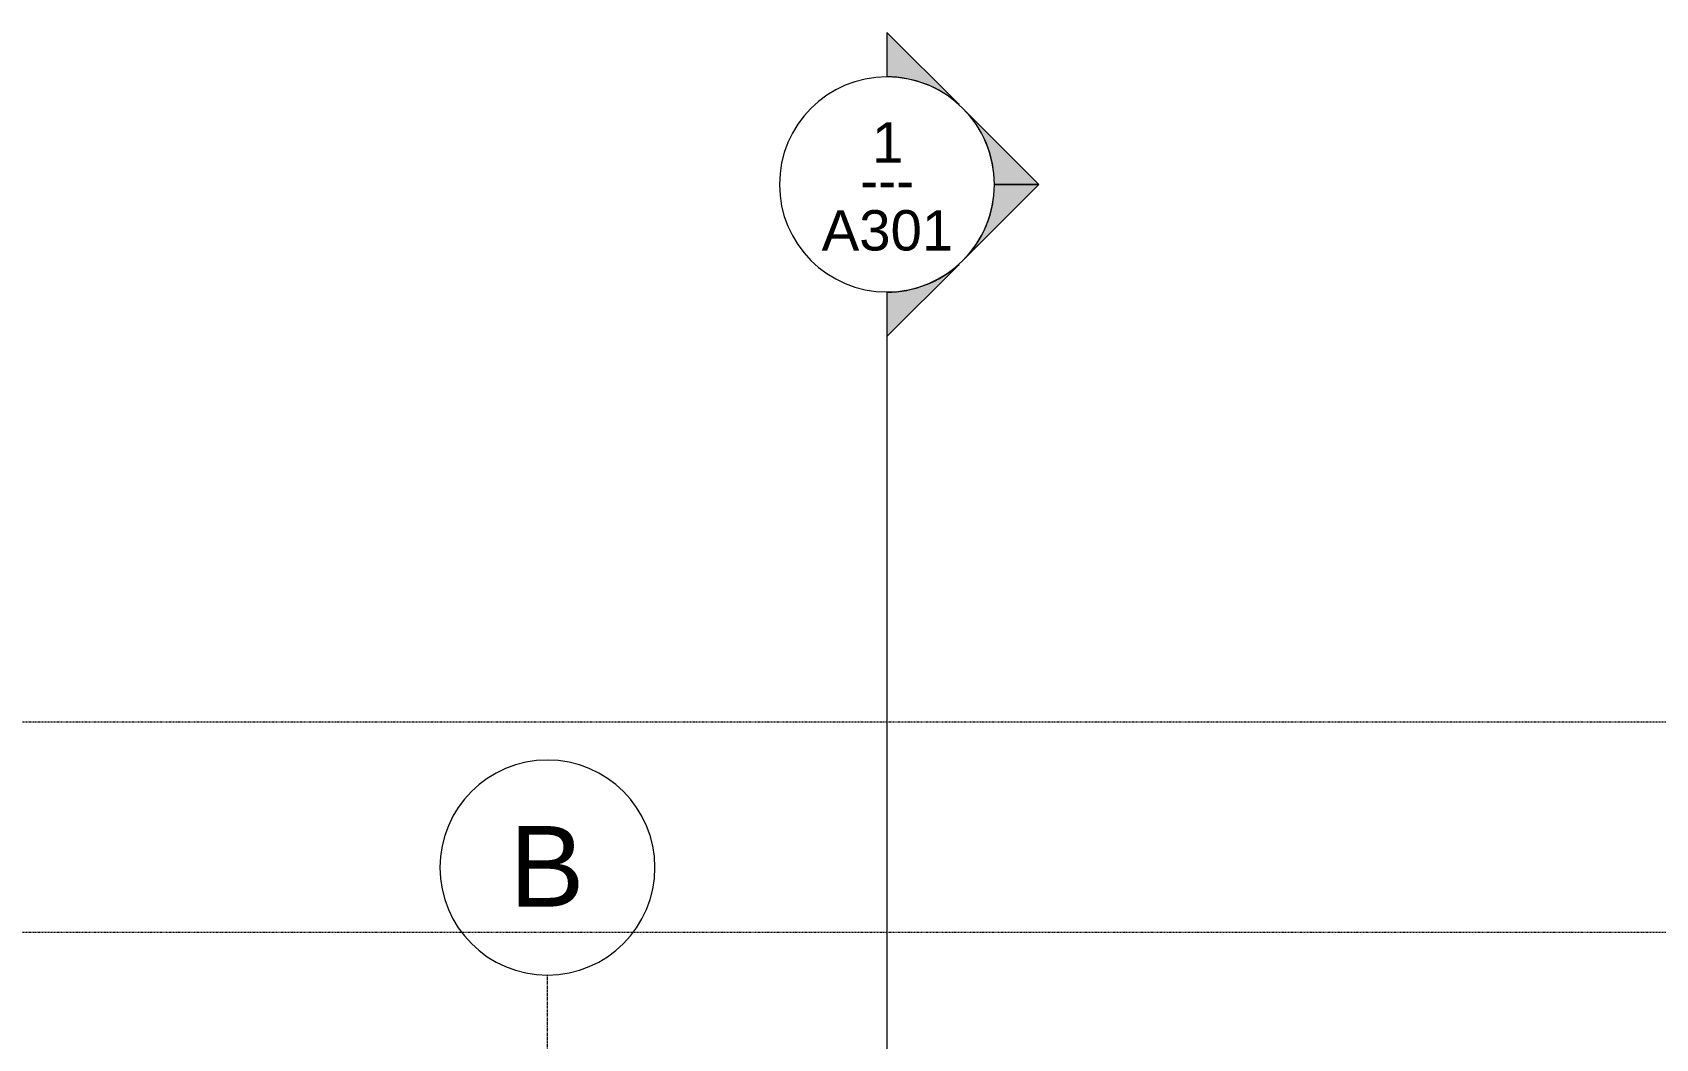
# Model space of a CAD drawing. Header units: inches. Extents: x 9610 to 15331, y -316 to 681.
# Drawn here: x 11420.2 to 11782.6, y 456.3 to 680.9 of the extents above; entities that cross this region are included whole.
import ezdxf

# ---------------------------------------------------------------- set-up
doc = ezdxf.new("R2010")
doc.units = ezdxf.units.IN
doc.header["$MEASUREMENT"] = 0
doc.linetypes.add('Aligning Line 1_8_', pattern=[0.25, 0.125, -0.125])
doc.linetypes.add('Grid Line 1_2_', pattern=[0.875, 0.5, -0.125, 0.125, -0.125])
for name, color, linetype, lineweight in [('G-ANNO-SYMB', 111, 'Aligning Line 1_8_', 9), ('G-ANNO-SYMB-1', 111, 'Continuous', 9), ('S-GRID-1', 1, 'Grid Line 1_2_', 9), ('S-GRID-IDEN', 1, 'Continuous', 9)]:
    doc.layers.add(name, color=color, linetype=linetype, lineweight=lineweight)
doc.styles.add('Arial', font='arial.ttf', dxfattribs={"height": 9})
doc.styles.add('Arial_1', font='arial.ttf', dxfattribs={"height": 18})
doc.styles.add('Century Gothic', font='ufonts.com_century-gothic.ttf', dxfattribs={"height": 9})

# ---------------------------------------------------------------- blocks, each defined once
blk = doc.blocks.new('Grid - Grid Head - Circle-50561-BUILDING SECTION - EAST_WEST - LOOKING SOUTH2')
at = {"layer": 'S-GRID-IDEN'}
for start, end in [(360, 180), (180, 360)]:
    blk.add_arc((11847.19, 475.86), 24, start, end, dxfattribs=at)
blk = doc.blocks.new('Section - Section Head - Filled-22785-BUILDING SECTION - EAST_WEST - LOOKING SOUTH2')
at = {"layer": 'G-ANNO-SYMB-1'}
h = blk.add_hatch(color=256, dxfattribs=at)
edge = h.paths.add_edge_path(flags=0)
edge.add_line((10162.08, -192.29), (10178.19, -176.19))
edge.add_line((10178.19, -176.19), (10178.19, -186.1))
edge.add_arc((10178.19, -210.13), 24.03, 90, 132.0784)
h = blk.add_hatch(color=256, dxfattribs=at)
edge = h.paths.add_edge_path(flags=0)
edge.add_arc((10178.19, -210.13), 24, 135, 180)
edge.add_line((10154.19, -210.13), (10144.25, -210.13))
edge.add_line((10144.25, -210.13), (10161.22, -193.16))
h = blk.add_hatch(color=256, dxfattribs=at)
edge = h.paths.add_edge_path(flags=0)
edge.add_line((10161.22, -227.1), (10144.25, -210.13))
edge.add_line((10144.25, -210.13), (10154.19, -210.13))
edge.add_arc((10178.19, -210.13), 24, 180, 225)
h = blk.add_hatch(color=256, dxfattribs=at)
edge = h.paths.add_edge_path(flags=0)
edge.add_arc((10178.19, -210.13), 24.03, 227.9216, 270)
edge.add_line((10178.19, -234.16), (10178.19, -244.07))
edge.add_line((10178.19, -244.07), (10162.08, -227.96))
for p, q in [((10178.19, -176.19), (10162.08, -192.29)), ((10178.19, -186.1), (10178.19, -176.19)), ((10161.22, -193.16), (10144.25, -210.13)), ((10154.19, -210.13), (10144.25, -210.13)), ((10144.25, -210.13), (10161.22, -227.1)), ((10144.25, -210.13), (10154.19, -210.13)), ((10162.08, -227.96), (10178.19, -244.07)), ((10178.19, -244.07), (10178.19, -234.16))]:
    blk.add_line(p, q, dxfattribs=at)
for centre, radius, start, end in [((10178.19, -210.16), 24, 90, 270), ((10178.19, -210.13), 24.03, 90, 132.0784), ((10178.19, -210.16), 24, 270, 90), ((10178.19, -210.13), 24, 135, 180), ((10178.19, -210.13), 24, 180, 225), ((10178.19, -210.13), 24.03, 227.9216, 270)]:
    blk.add_arc(centre, radius, start, end, dxfattribs=at)

msp = doc.modelspace()

# ---------------------------------------------------------------- linework, layer by layer
at = {"layer": 'G-ANNO-SYMB'}
for p, q in [((12446.61, 526.95), (9706.24, 526.95)), ((12446.61, 526.95), (9706.24, 526.95)), ((12446.61, 480), (9690.98, 480))]:
    msp.add_line(p, q, dxfattribs=at)
at = {"layer": 'G-ANNO-SYMB-1'}
msp.add_line((11610.99, 622.95), (11610.99, -190.41), dxfattribs=at)
at = {"layer": 'S-GRID-1'}
msp.add_line((11535.19, -159.84), (11535.19, 470.5), dxfattribs=at)

# ---------------------------------------------------------------- block references
at = {"layer": 'G-ANNO-SYMB-1', "rotation": 180}
msp.add_blockref('Section - Section Head - Filled-22785-BUILDING SECTION - EAST_WEST - LOOKING SOUTH2', (21789.18, 436.83), dxfattribs=at)
at = {"layer": 'S-GRID-IDEN'}
msp.add_blockref('Grid - Grid Head - Circle-50561-BUILDING SECTION - EAST_WEST - LOOKING SOUTH2', (-312, 18.64), dxfattribs=at)

# ---------------------------------------------------------------- texts
at = {"layer": 'G-ANNO-SYMB-1', "char_height": 9, "attachment_point": 1}
for s, insert, width, style in [('1', (11607.67, 660.86), 8.484, 'Arial'), ('---', (11605.02, 652.36), 15.453, 'Century Gothic'), ('A301', (11596.42, 641.23), 35.754, 'Arial')]:
    msp.add_mtext(s, dxfattribs=dict(at, insert=insert, width=width, style=style))
at = {"layer": 'S-GRID-IDEN', "insert": (11526.68, 503.79), "char_height": 18, "width": 20.301, "attachment_point": 1, "style": 'Arial_1'}
msp.add_mtext('B', dxfattribs=at)

doc.saveas('drawing.dxf')
